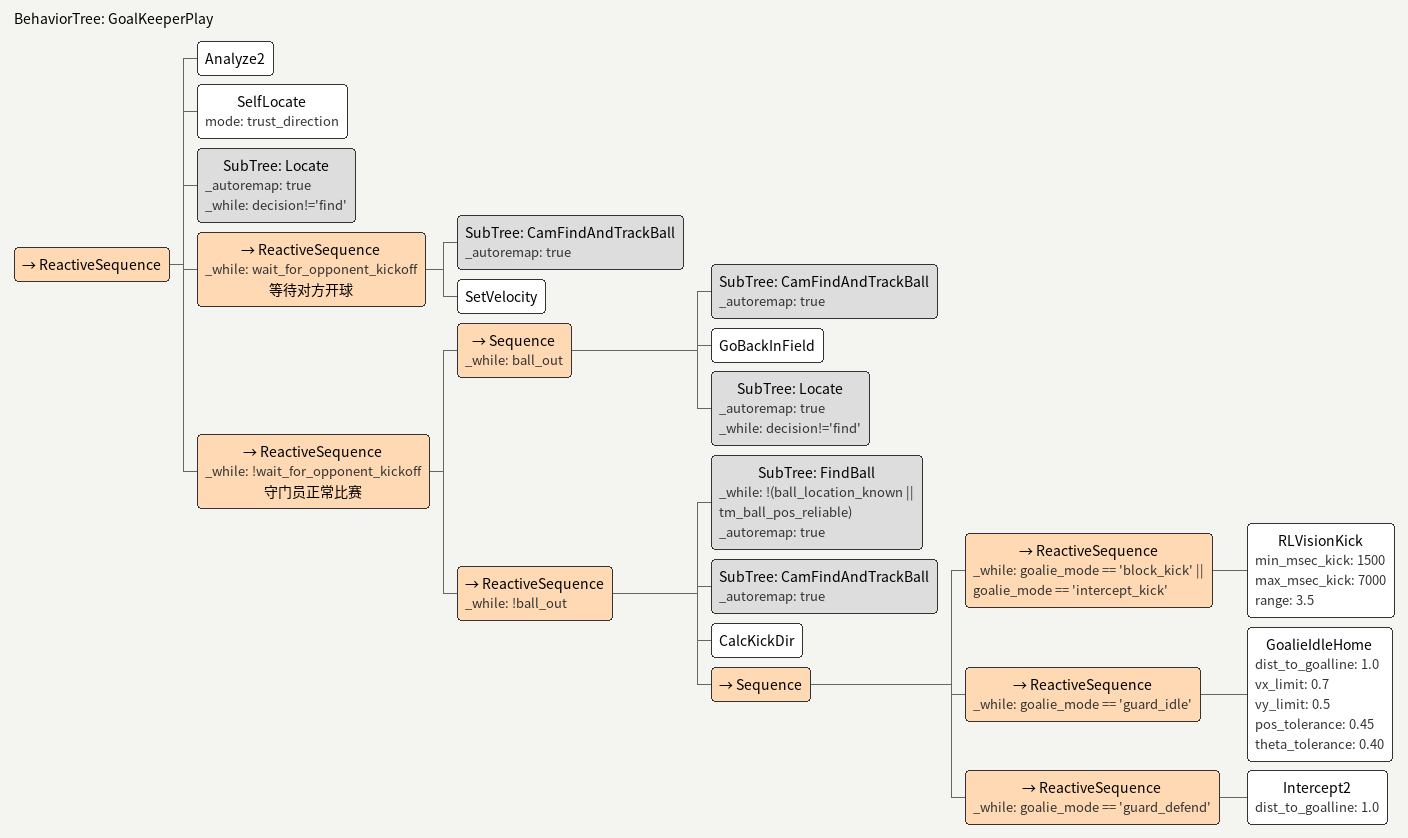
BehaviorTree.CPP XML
<root BTCPP_format="4">
   <include path="./subtree_cam_find_and_track_ball.xml" />
   <include path="./subtree_find_ball.xml" />
   <include path="./subtree_locate.xml" />
   <BehaviorTree ID="GoalKeeperPlay">
      <ReactiveSequence>
         <Analyze2 />
         <SelfLocate mode="trust_direction" />
         <SubTree ID="Locate" _autoremap="true" _while="decision!='find'" />

         <ReactiveSequence _while="wait_for_opponent_kickoff" name="等待对方开球">
            <SubTree ID="CamFindAndTrackBall" _autoremap="true" />
            <SetVelocity />
         </ReactiveSequence>

         <ReactiveSequence _while="!wait_for_opponent_kickoff" name="守门员正常比赛">
            <Sequence _while="ball_out">
               <SubTree ID="CamFindAndTrackBall" _autoremap="true" />
               <GoBackInField />
               <SubTree ID="Locate" _autoremap="true" _while="decision!='find'" />
            </Sequence>

            <ReactiveSequence _while="!ball_out">
               <!-- 守门员失去全队球信息时也执行统一分区找球；3号目标为我方罚球点。 -->
               <SubTree ID="FindBall" _while="!(ball_location_known || tm_ball_pos_reliable)" _autoremap="true" />
               <SubTree ID="CamFindAndTrackBall" _autoremap="true" />
               <CalcKickDir />
               <Sequence>
                  <ReactiveSequence _while="goalie_mode == 'block_kick' || goalie_mode == 'intercept_kick'">
                     <RLVisionKick min_msec_kick="1500" max_msec_kick="7000" range="3.5" />
                  </ReactiveSequence>
                  <ReactiveSequence _while="goalie_mode == 'guard_idle'">
                     <GoalieIdleHome dist_to_goalline="1.0" vx_limit="0.7" vy_limit="0.5"
                        pos_tolerance="0.45" theta_tolerance="0.40" />
                  </ReactiveSequence>
                  <ReactiveSequence _while="goalie_mode == 'guard_defend'">
                     <Intercept2 dist_to_goalline="1.0" />
                  </ReactiveSequence>
               </Sequence>
            </ReactiveSequence>
         </ReactiveSequence>
      </ReactiveSequence>
   </BehaviorTree>
</root>
